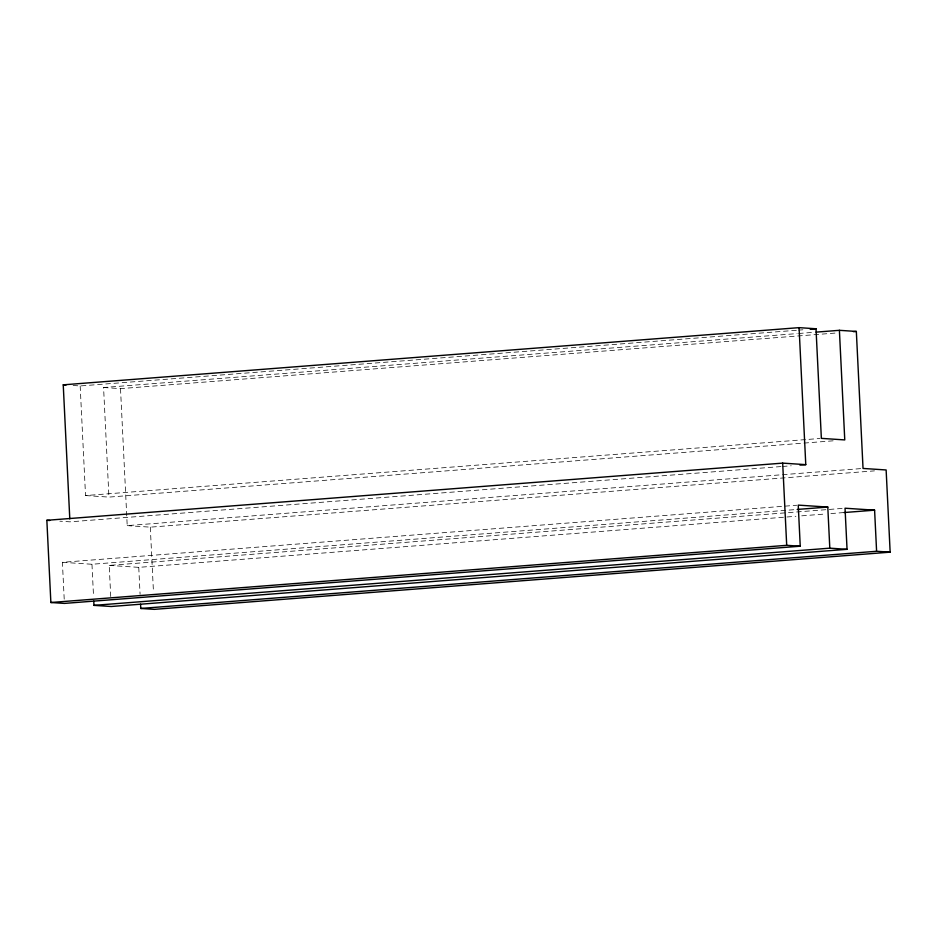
<?xml version="1.0" encoding="UTF-8"?>
<svg xmlns="http://www.w3.org/2000/svg" width="937" height="937" viewBox="0 0 937 937"><rect width="100%" height="100%" fill="white"/><g stroke="black" fill="none" stroke-linecap="round" stroke-linejoin="round"><path stroke-width="0.7" stroke-dasharray="4.68 3.51" d="M73.121 385.482L80.172 385.95L797.059 330.234M798.523 330.129L802.892 329.789M833.11 440.823L108.938 497.102L103.574 387.508L797.153 333.595M798.605 333.49L814.64 332.237M103.574 387.508L120.51 388.621L837.397 332.904M80.172 385.95L85.536 495.556L819.91 438.481M781.001 466.567L69.947 521.839L59.839 521.171M782.454 466.462L791.203 465.783M120.51 388.621L127.209 525.622L863.036 468.441M127.209 525.622L150.295 527.156L874.479 470.866M64.208 599.153L62.404 562.305L796.778 505.23M62.404 562.305L91.967 564.261L795.736 509.564M110.73 596.576L109.207 565.398L843.581 508.322M109.207 565.398L138.758 567.353L795.911 516.287M801.744 515.83L825.052 514.015M830.885 513.57L843.991 512.551M85.536 495.556L108.938 497.102M150.295 527.156L153.469 592.043M138.758 567.353L140.081 594.281M91.967 564.261L93.559 596.857"/><path stroke-width="1.41" d="M69.795 518.922L63.236 384.838L799.074 327.645L816.01 328.77L821.362 438.364L844.764 439.921L839.4 330.316L816.092 332.131M810.177 329.215L816.01 328.77M853.42 331.663L856.336 331.44L863.036 468.441L886.133 469.964L890.15 552.162L154.324 609.355L140.773 608.453L140.562 604.201M890.15 552.162L876.599 551.272L874.596 510.173L845.033 508.217L847.048 549.316L829.807 548.168L827.793 507.069L798.242 505.113L800.245 546.212L64.419 603.405L50.867 602.503L46.85 520.304L782.676 463.124L805.773 464.647L799.074 327.645M799.94 465.103L805.773 464.647M797.2 509.447L827.793 507.069M843.991 512.551L874.596 510.173M50.867 602.503L786.705 545.322L800.245 546.212M93.77 601.109L93.969 605.361L829.807 548.168M847.048 549.316L111.21 606.497L93.969 605.361M140.773 608.453L876.599 551.272M839.4 330.316L856.336 331.44M63.236 384.838L66.058 385.025M46.85 520.304L49.731 520.503M782.676 463.124L786.705 545.322"/></g></svg>
